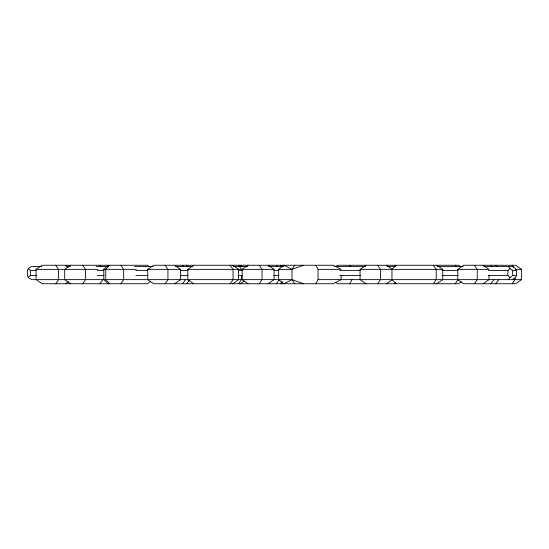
<?xml version="1.0" encoding="UTF-8"?>
<svg xmlns="http://www.w3.org/2000/svg" width="549" height="549" viewBox="0 0 549 549"><rect width="100%" height="100%" fill="white"/><g stroke="black" fill="none" stroke-linecap="round" stroke-linejoin="round"><path stroke-width="0.82" d="M41.69 266.45L31.725 266.45L28.287 268.502L27.45 270.561L27.45 275.529L28.287 277.581L31.725 279.633L241.519 279.633L241.519 276.209M315.908 283.744L318.043 279.633L318.043 269.367L315.908 265.256M349.74 283.744L351.902 279.633M483.724 266.45L512.382 266.45L515.484 268.502L516.575 270.561L516.575 275.529L515.484 277.581L512.382 279.633M508.6 279.633L509.959 277.581L512.649 275.529L516.575 275.529M294.744 283.744L291.993 279.633L291.993 269.367L294.744 265.256M55.737 283.744L58.523 279.633L58.523 269.367L55.737 265.256M165.125 283.744L167.932 279.633L167.932 269.367L165.125 265.256M120.835 283.744L123.649 279.633L123.649 269.367L120.835 265.256M433.415 283.744L436.242 279.633L436.242 269.367L433.415 265.256M82.707 283.744L85.555 279.633L85.555 269.367L82.707 265.256M99.966 283.744L102.807 279.633M491.026 283.744L493.874 279.633M495.912 283.744L498.76 279.633M512.196 283.744L515.037 279.633L515.037 277.924M259.183 283.744L262.038 279.633L262.038 269.367L259.183 265.256M455.196 283.744L458.058 279.633M394.614 283.744L395.575 282.371M474.377 283.744L477.266 279.633L477.266 269.367L474.377 265.256M377.664 283.744L380.56 279.633L380.56 269.367L377.664 265.256M230.134 283.744L233.057 279.633L233.057 269.367L230.134 265.256M182.577 283.744L185.514 279.633M186.811 283.744L189.261 280.319M238.561 283.744L241.519 279.633M276.332 283.744L279.29 279.633M280.566 283.744L282.042 281.692M109.615 265.256L105.737 269.367L105.737 279.633L109.615 283.744M28.287 277.581L30.339 275.529L30.339 270.561L28.287 268.502M488.185 270.561L507.907 270.561L509.959 268.502L508.6 266.45M396.158 265.256L391.959 269.367L391.959 279.633L396.158 283.744M108.146 283.744L103.788 279.633L103.788 269.367L108.146 265.256M303.693 283.744L291.993 279.633L284.011 283.744L278.638 279.633L278.638 269.367L284.011 265.256L291.993 269.367L303.693 265.256M240.38 283.744L244.181 281.006M232.817 283.744L238.589 279.633L238.589 269.367L232.817 265.256M386.455 283.744L392.281 279.633M483.141 283.744L488.987 279.633L488.987 275.358M248.038 283.744L242.171 279.633L242.171 269.367L248.038 265.256M70.608 265.256L64.713 269.367L64.713 279.633L70.608 283.744M457.729 269.367L463.631 265.256L515.607 265.256L521.55 269.367L521.55 279.633L515.607 283.744L463.631 283.744L457.729 279.633L457.729 269.367L488.987 269.367L483.141 265.256M461.29 281.918L458.662 283.744L337.724 283.744L335.556 282.625M193.708 283.744L187.792 279.633L187.792 269.367L193.708 265.256M268.159 283.744L274.081 279.633L274.081 269.367L268.159 265.256M341.162 275.358L341.162 279.633L333.25 283.744L153.699 283.744L147.743 279.633L147.743 269.367L153.699 265.256L333.25 265.256L341.162 269.367L318.043 269.367M366.032 283.744L360.048 279.633L360.048 269.367L366.032 265.256M436.771 283.744L442.748 279.633L442.748 269.367L436.771 265.256M150.611 281.459L147.283 283.744L42.218 283.744L36.056 279.633L36.056 269.367L42.218 265.256L147.283 265.256L149.28 266.629M174.616 283.744L180.628 279.633L180.628 269.367L174.616 265.256M65.503 283.744L68.193 281.918M335.556 266.375L337.724 265.256L458.662 265.256L460.632 266.629M66.031 266.45L70.32 266.45M96.048 266.45L108.057 266.45M134.649 266.45L153.144 266.45M175.44 266.45L192.967 266.45M233.284 266.45L247.455 266.45M268.447 266.45L283.881 266.45M334.485 266.45L365.771 266.45M387.21 266.45L395.781 266.45M437.409 266.45L463.143 266.45M36.056 269.367L97.88 269.367M103.788 269.367L136.344 269.367M147.743 269.367L180.628 269.367M187.792 269.367L241.519 269.367L238.561 265.256M242.171 269.367L274.081 269.367M278.638 269.367L291.993 269.367M360.048 269.367L442.748 269.367M515.854 269.367L521.55 269.367M30.339 270.561L36.344 270.561M97.214 270.561L104.077 270.561M135.795 270.561L147.805 270.561M180.381 270.561L188.101 270.561M238.685 270.561L242.116 270.561M273.834 270.561L278.981 270.561M339.858 270.561L360.432 270.561M441.883 270.561L458.175 270.561M509.959 268.502L512.649 270.561L516.575 270.561M30.339 275.529L36.344 275.529M97.214 275.529L104.077 275.529M135.795 275.529L147.805 275.529M180.381 275.529L188.101 275.529M238.685 275.529L242.116 275.529M273.834 275.529L278.981 275.529M339.858 275.529L360.432 275.529M441.883 275.529L458.175 275.529M488.185 275.529L507.907 275.529L509.959 277.581M242.171 279.633L291.993 279.633M318.043 279.633L521.55 279.633M65.503 265.256L68.193 267.082M386.455 265.256L392.281 269.367M240.38 265.256L242.281 266.629M280.566 265.256L281.555 266.629M276.332 265.256L277.32 266.629M186.811 265.256L187.792 266.629M182.577 265.256L183.558 266.629M394.614 265.256L395.575 266.629M455.196 265.256L456.15 266.629M495.912 265.256L496.859 266.629M491.026 265.256L491.973 266.629M99.966 265.256L100.913 266.629M512.196 265.256L513.617 267.308M349.74 265.256L350.461 266.629M512.649 270.561L512.649 275.529M507.907 270.561L507.907 275.529"/></g></svg>
